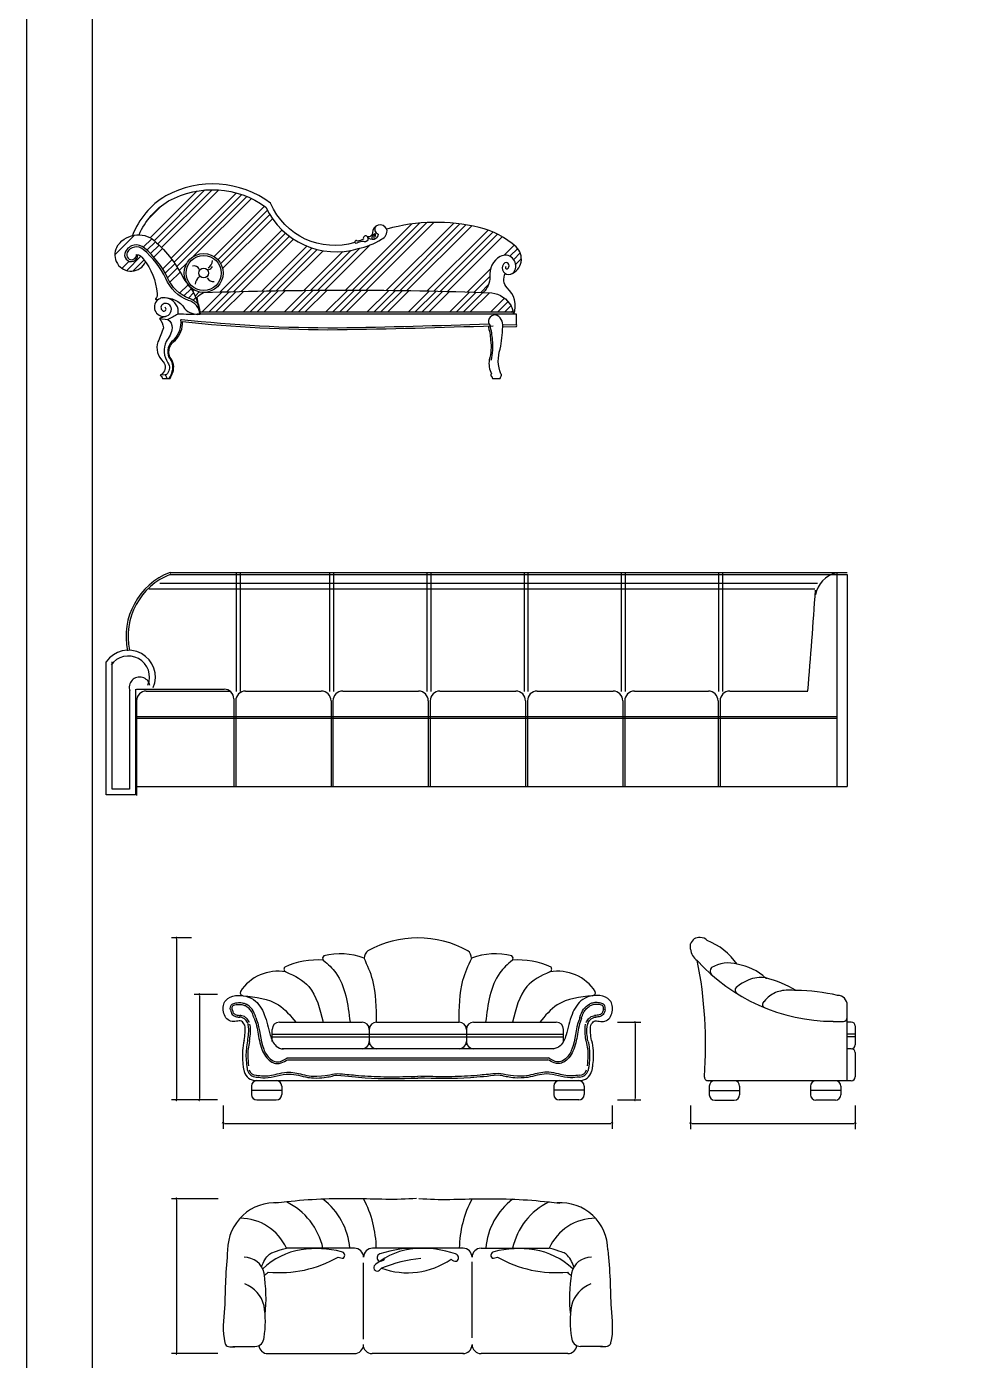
# Model space of a CAD drawing. Header units: inches. Extents: x 11.4 to 53.9, y 10.8 to 35.6.
# Drawn here: x 11.38 to 16.23, y 18.3 to 25.16 of the extents above; entities that cross this region are included whole.
import ezdxf

# ---------------------------------------------------------------- set-up
doc = ezdxf.new("R2010")
doc.units = ezdxf.units.IN
doc.header["$MEASUREMENT"] = 0
for name, color, linetype in [('02', 2, 'Continuous'), ('1', 1, 'Continuous'), ('8', 8, 'Continuous'), ('kadrbm', 4, 'Continuous')]:
    doc.layers.add(name, color=color, linetype=linetype)
pattern_1 = [(45, (14.48282, 29.49994), (-0.106066, 0.106066), []), (45, (14.51818, 29.49994), (-0.106066, 0.106066), []), (45, (14.55353, 29.49994), (-0.106066, 0.106066), []), (45, (14.58889, 29.49994), (-0.106066, 0.106066), [])]

# ---------------------------------------------------------------- blocks, each defined once
blk = doc.blocks.new('kadrbm')
at = {"layer": 'kadrbm', "color": 4}
blk.add_lwpolyline([(0, 0), (0, 24.7972), (21, 24.7972), (21, 0), (0, 0)], close=True, dxfattribs=at)
blk.add_lwpolyline([(20.6631, 0.3257), (20.6631, 24.4603), (0.3369, 24.4603), (0.3369, 0.3257), (20.6631, 0.3257)], dxfattribs=at)

msp = doc.modelspace()

# ---------------------------------------------------------------- hatches: boundary and pattern name
at = {"layer": '8'}
h = msp.add_hatch(dxfattribs=at)
h.set_pattern_fill('ANSI34', color=256, scale=0.2, style=0)
h.set_pattern_definition([(45, (17.01681, 29.49994), (-0.106066, 0.106066), []), (45, (17.05217, 29.49994), (-0.106066, 0.106066), []), (45, (17.08753, 29.49994), (-0.106066, 0.106066), []), (45, (17.12288, 29.49994), (-0.106066, 0.106066), [])])
h.paths.add_polyline_path([(12.3859, 23.8894, -0.678537), (12.2132, 23.8207, -0.088157), (12.2583, 23.7269, -0.010169), (12.2528, 23.7656, -0.088568), (12.2859, 23.7888, -0.017261), (13.7238, 23.7893, 0.193647), (13.7574, 23.8691, -0.298306), (13.8109, 23.9745, -0.723555), (13.8859, 23.9033, -0.193152), (13.8689, 23.885, 0.545101), (13.8924, 24.0236, 0.123362), (13.702, 24.1238, 0.128802), (13.2279, 24.1149, -0.353641), (13.2004, 24.0631, -0.087549), (13.0798, 24.0148, -0.372714), (12.606, 24.2288, 0.290841), (12.1057, 24.2598, 0.154727), (11.9536, 24.0858, -0.168434), (12.0323, 24.0562, -0.097005), (12.1888, 23.8505, -0.015621), (12.201, 23.8365, -0.140153), (12.1859, 23.8894, -1)])
h = msp.add_hatch(dxfattribs=at)
h.set_pattern_fill('ANSI34', color=256, scale=0.2, style=0)
h.set_pattern_definition(pattern_1)
h.paths.add_polyline_path([(12.1007, 23.865, 0.199501), (12.2108, 23.7584, -0.158457), (12.2584, 23.7263, -0.000149), (12.2583, 23.7269, 0.04148), (12.2412, 23.7731), (12.2411, 23.7732), (12.2411, 23.7733, 0.046283), (12.2132, 23.8207, -0.050018), (12.201, 23.8365, 0.015621), (12.1888, 23.8505, 0.097005), (12.0323, 24.0562, 0.237903), (11.9196, 24.0821, 0.202871), (11.8394, 24.0223, 1.02712), (11.9874, 23.9466, 0.015021), (11.9756, 23.9622, 0.17165), (11.9479, 23.9835, -1.322845), (11.884, 23.9996, -0.495063), (11.9816, 24.0175, -0.107626)])
h = msp.add_hatch(dxfattribs=at)
h.set_pattern_fill('ANSI34', color=256, scale=0.2, style=0)
h.set_pattern_definition(pattern_1)
h.paths.add_polyline_path([(13.8787, 23.6874, 0.07786), (13.8673, 23.7202, 0.231043), (13.767, 23.7878, 0.01778), (12.2859, 23.7888, 0.088568), (12.2528, 23.7656, 0.010169), (12.2583, 23.7269, -0.033894), (12.2665, 23.6874)])

# ---------------------------------------------------------------- linework, layer by layer
at = {"layer": '02'}
for p, q in [((13.8787, 23.6874), (12.2655, 23.6874)), ((13.8941, 23.6774), (12.2677, 23.6774)), ((12.0587, 23.6561), (12.1025, 23.6512)), ((13.8244, 23.623), (13.8941, 23.6246)), ((12.088, 23.3651), (12.0622, 23.3649)), ((12.0615, 22.2948, 0.105), (15.4429, 22.2948, 0.105)), ((12.1132, 22.3496, 0.105), (15.5947, 22.3496, 0.105)), ((12.1132, 22.3396, 0.105), (15.5947, 22.3396, 0.105)), ((12.4533, 22.3456, 0.105), (12.4533, 21.7367, 0.105)), ((12.4733, 22.3456, 0.105), (12.4733, 21.7367, 0.105)), ((12.9333, 22.3456, 0.105), (12.9333, 21.7367, 0.105)), ((12.9533, 22.3456, 0.105), (12.9533, 21.7367, 0.105)), ((13.4333, 22.3456, 0.105), (13.4333, 21.7367, 0.105)), ((13.4533, 22.3456, 0.105), (13.4533, 21.7367, 0.105)), ((13.9333, 22.3456, 0.105), (13.9333, 21.7367, 0.105)), ((13.9533, 22.3456, 0.105), (13.9533, 21.7367, 0.105)), ((14.4333, 22.3456, 0.105), (14.4333, 21.7367, 0.105)), ((14.4533, 22.3456, 0.105), (14.4533, 21.7367, 0.105)), ((14.9333, 22.3456, 0.105), (14.9333, 21.7367, 0.105)), ((14.9533, 22.3456, 0.105), (14.9533, 21.7367, 0.105)), ((15.541, 22.3489, 0.105), (15.541, 21.2496, 0.105)), ((15.5947, 22.3396, 0.105), (15.5947, 21.2496, 0.105)), ((12.0034, 22.2658, 0.105), (15.4284, 22.2658, 0.105)), ((11.941, 21.7496, 0.105), (12.391, 21.7496, 0.105)), ((11.991, 21.7396, 0.105), (12.421, 21.7396, 0.105)), ((12.501, 21.7396, 0.105), (12.891, 21.7396, 0.105)), ((13.001, 21.7396, 0.105), (13.391, 21.7396, 0.105)), ((13.501, 21.7396, 0.105), (13.891, 21.7396, 0.105)), ((14.001, 21.7396, 0.105), (14.391, 21.7396, 0.105)), ((14.501, 21.7396, 0.105), (14.881, 21.7396, 0.105)), ((14.991, 21.7396, 0.105), (15.3932, 21.7396, 0.105)), ((11.941, 21.6896, 0.105), (11.941, 21.2023, 0.105)), ((12.441, 21.6996, 0.105), (12.441, 21.2496, 0.105)), ((12.451, 21.6896, 0.105), (12.451, 21.2496, 0.105)), ((12.941, 21.6896, 0.105), (12.941, 21.2496, 0.105)), ((12.951, 21.6896, 0.105), (12.951, 21.2496, 0.105)), ((13.441, 21.6896, 0.105), (13.441, 21.2496, 0.105)), ((13.451, 21.6896, 0.105), (13.451, 21.2496, 0.105)), ((13.941, 21.6896, 0.105), (13.941, 21.2496, 0.105)), ((13.951, 21.6896, 0.105), (13.951, 21.2496, 0.105)), ((14.441, 21.6896, 0.105), (14.441, 21.2496, 0.105)), ((14.451, 21.6896, 0.105), (14.451, 21.2496, 0.105)), ((14.931, 21.6896, 0.105), (14.931, 21.2496, 0.105)), ((14.941, 21.6896, 0.105), (14.941, 21.2496, 0.105)), ((11.941, 21.6096, 0.105), (15.541, 21.6096, 0.105)), ((11.941, 21.5996, 0.105), (15.541, 21.5996, 0.105)), ((11.941, 21.2496, 0.105), (15.5947, 21.2496, 0.105)), ((12.223, 20.4705), (12.1201, 20.4705)), ((14.79, 20.4123), (14.79, 20.4396)), ((12.7085, 20.2952), (12.7093, 20.2951)), ((14.0662, 20.2952), (14.0653, 20.2951)), ((12.3578, 20.1801), (12.2375, 20.1801)), ((15.5954, 19.736), (15.5954, 20.1249)), ((12.5133, 20.0306), (12.5152, 20.0255)), ((12.6754, 20.0371), (13.1006, 20.0371)), ((13.1747, 20.0371), (13.5999, 20.0371)), ((13.674, 20.0371), (14.0992, 20.0371)), ((14.261, 20.0306), (14.2591, 20.0255)), ((14.4143, 20.0371), (14.5346, 20.0371)), ((15.5235, 20.0414), (15.5755, 20.0414)), ((15.6162, 20.0377), (15.5954, 20.0377)), ((12.6384, 19.9375), (12.6384, 20.0001)), ((12.6384, 19.9757), (14.1362, 19.9757)), ((12.6384, 19.9618), (14.1362, 19.9618)), ((13.1377, 19.9998), (13.1377, 19.9375)), ((13.6369, 19.9998), (13.6369, 19.9375)), ((14.1362, 19.9375), (14.1362, 20.0001)), ((15.6361, 19.9761), (15.5954, 19.9761)), ((15.6361, 19.9622), (15.5954, 19.9622)), ((15.6361, 20.0178), (15.6361, 19.9205)), ((14.0869, 19.9004), (12.6896, 19.9004)), ((15.6162, 19.9006), (15.5954, 19.9006)), ((12.7155, 19.8533), (14.0587, 19.8533)), ((12.7182, 19.844), (14.0561, 19.844)), ((15.6361, 19.8807), (15.6361, 19.7559)), ((12.4921, 19.7914), (12.4937, 19.7842)), ((12.5104, 19.7945), (12.5115, 19.789)), ((14.2639, 19.7945), (14.2627, 19.789)), ((14.2821, 19.7914), (14.2806, 19.7842)), ((12.532, 19.7086), (12.532, 19.6648)), ((12.532, 19.6867), (12.6874, 19.6867)), ((12.5562, 19.7364), (14.2181, 19.7364)), ((12.6874, 19.7086), (12.6874, 19.6648)), ((14.0869, 19.7086), (14.0869, 19.6648)), ((14.2423, 19.6867), (14.0869, 19.6867)), ((14.2423, 19.7086), (14.2423, 19.6648)), ((15.6162, 19.736), (14.8802, 19.736)), ((14.886, 19.7081), (14.886, 19.6641)), ((14.886, 19.6861), (15.042, 19.6861)), ((15.042, 19.7081), (15.042, 19.6641)), ((15.4064, 19.7081), (15.4064, 19.6641)), ((15.5624, 19.6861), (15.4064, 19.6861)), ((15.5624, 19.7081), (15.5624, 19.6641)), ((12.3578, 19.637), (12.1201, 19.637)), ((12.5598, 19.637), (12.6596, 19.637)), ((14.2145, 19.637), (14.1147, 19.637)), ((14.4143, 19.637), (14.5346, 19.637)), ((14.9139, 19.6363), (15.0141, 19.6363)), ((15.5345, 19.6363), (15.4343, 19.6363)), ((12.386, 19.6088), (12.386, 19.4885)), ((14.386, 19.6088), (14.386, 19.4885)), ((14.79, 19.6081), (14.79, 19.4877)), ((15.6361, 19.6081), (15.6361, 19.4877)), ((12.36, 19.1295), (12.1201, 19.1295)), ((13.0613, 18.8747), (12.712, 18.8747)), ((13.6198, 18.8747), (13.1542, 18.8747)), ((13.7127, 18.8747), (14.062, 18.8747)), ((13.1055, 18.7998), (13.1055, 18.4068)), ((13.666, 18.4137), (13.666, 18.8044)), ((12.3595, 18.3327), (12.1201, 18.3327)), ((12.4364, 18.3694), (12.5498, 18.3694)), ((12.4533, 18.3703), (12.4533, 18.3703)), ((12.616, 18.3327), (13.0613, 18.3327)), ((13.6218, 18.3327), (13.1522, 18.3327)), ((14.158, 18.3327), (13.7127, 18.3327)), ((14.3376, 18.3694), (14.2242, 18.3694)), ((14.3207, 18.3703), (14.3207, 18.3703))]:
    msp.add_line(p, q, dxfattribs=at)
for points in [[(13.8651, 23.8835, 0.561125), (13.8924, 24.0236, 0.123362), (13.702, 24.1238, 0.128802), (13.2279, 24.1149, 0.812135), (13.1542, 24.0965, -0.468272), (13.1286, 24.0753, 0.887766), (13.1073, 24.0639, -0.02598), (13.0764, 24.0513, 0.670344), (13.0648, 24.0539, 0.231654), (13.0637, 24.0471, -0.384825), (12.6305, 24.248, 0.295847), (12.0907, 24.2858, 0.165646), (11.9196, 24.0821, 0.202871)], [(11.9536, 24.0858, -0.154727), (12.1057, 24.2598, -0.290841), (12.606, 24.2288, 0.372714), (13.0798, 24.0148, 0.087549), (13.2004, 24.0631, 0.353641), (13.2279, 24.1149)], [(11.8394, 24.0223, -0.463126), (12.0323, 24.0562, -0.097005), (12.1888, 23.8505, -0.164108), (12.2677, 23.6774)], [(13.1718, 24.1306, 0.537623), (13.1837, 24.0897, -0.727206), (13.1291, 24.0744, -0.736287), (13.1072, 24.0513, 0.112262), (13.0777, 24.0449, -0.628892), (13.0637, 24.0471)], [(11.8394, 24.0223, 1.02712), (11.9874, 23.9466, -0.13548)], [(12.2585, 23.7262, 0.158908), (12.2108, 23.7584, -0.199501), (12.1007, 23.865, 0.107626), (11.9816, 24.0175, 0.495063), (11.884, 23.9996, 1.322845), (11.9479, 23.9835)], [(12.0745, 23.7621, -0.28977), (12.1882, 23.7061, 0.227537), (12.2677, 23.6774, 0.308735), (12.2076, 23.7489, -0.199867), (12.0916, 23.8608, 0.107643), (11.975, 24.01, 0.496327), (11.8929, 23.9951, 1.311727), (11.9414, 23.9852, -0.204748), (11.9756, 23.9622, -0.015021)], [(11.9756, 23.9622, -0.150808), (12.0467, 23.7834, -0.240104), (12.0396, 23.7577, 0.661435), (12.0418, 23.7527, 0.083469), (12.056, 23.7555, 0.824233), (12.089, 23.6663, -0.006172), (12.0587, 23.6561, -0.153954), (12.0792, 23.608, -0.008446), (12.0511, 23.5357, 0.305289), (12.0785, 23.433, -0.400431), (12.074, 23.3728, -0.227308), (12.0622, 23.3649, -0.128701), (12.0741, 23.3474), (12.1131, 23.3474, 0.041898), (12.1272, 23.3783, 0.278294), (12.112, 23.4571, -0.356996), (12.1408, 23.5435, 0.209106), (12.1775, 23.6402, 0.028335), (12.9741, 23.5981, 0.004566), (13.7741, 23.6185)], [(13.8859, 23.9033, 0.723555), (13.8109, 23.9745, 0.298306), (13.7574, 23.8691, -0.193647), (13.7238, 23.7893)], [(13.8344, 23.9419, 1.325545), (13.8859, 23.9033)], [(13.8419, 23.9237, 1), (13.847, 23.9115, 1), (13.8344, 23.9419)], [(13.8801, 23.6775, 0.311393), (13.8462, 23.8135, -0.311191), (13.8367, 23.887, 0.225187)], [(12.2677, 23.6774, -0.023271), (12.2528, 23.7656, -0.088568), (12.2859, 23.7888, -0.01778), (13.767, 23.7878, -0.231043), (13.8673, 23.7202)], [(12.0637, 23.7593, -0.003073), (12.056, 23.7555, -0.043606)], [(12.2677, 23.6774, -0.018728), (12.1528, 23.6782, 0.153377), (12.1548, 23.7037, 0.317925), (12.0865, 23.7624, 0.110856), (12.0637, 23.7593)], [(12.089, 23.6663, 0.521411), (12.1155, 23.7197, 0.4477), (12.0725, 23.7262, 0.527547), (12.0781, 23.694, 0.934416), (12.0868, 23.7134)], [(12.1528, 23.6782, -0.056401), (12.1025, 23.6512, -0.218825), (12.1243, 23.6075, -0.141671), (12.0928, 23.5376, 0.255526), (12.1019, 23.4281, -0.337781), (12.0998, 23.3731, -0.227308), (12.088, 23.3651, -0.152791), (12.0961, 23.3474, -0.152791)], [(13.7481, 23.6176, -0.060644), (13.7613, 23.5436, -0.104809), (13.7547, 23.4431, 0.167092), (13.7661, 23.3714, 0.545478), (13.7674, 23.3566), (13.7706, 23.3474), (13.81, 23.3474), (13.8132, 23.3566, 0.545478), (13.8145, 23.3714, -0.184719), (13.811, 23.4986, 0.041336), (13.8239, 23.613), (13.8941, 23.6146, 0.394306), (13.8941, 23.6246), (13.8941, 23.6774)], [(13.8239, 23.613, 0.362118), (13.7855, 23.6743, 0.637262), (13.7584, 23.618, -0.000059)], [(12.1085, 23.3474, 0.100509), (12.1247, 23.3847, 0.287254), (12.1087, 23.4527, -0.335649), (12.1358, 23.5497, 0.227641), (12.1686, 23.6493)], [(12.1686, 23.6493, -0.155279), (12.1727, 23.6508, 0.028534), (12.974, 23.6081, 0.004593), (13.7528, 23.6279, 0.004593)], [(13.7645, 23.4414, 0.103827), (13.7712, 23.5446, 0.058195), (13.7584, 23.618)]]:
    msp.add_lwpolyline(points, format="xyb", dxfattribs=at)
at = {"layer": '02', "elevation": 0.105}
for points in [[(11.935, 21.7496), (11.935, 21.2061), (11.7854, 21.2061), (11.7854, 21.8899)], [(11.905, 21.7496), (11.905, 21.2361), (11.8154, 21.2361), (11.8154, 21.8899)]]:
    msp.add_lwpolyline(points, dxfattribs=at)
at = {"layer": '02'}
for radius in [0.1, 0.09, 0.025]:
    msp.add_circle((12.2859, 23.8894), radius, dxfattribs=at)
for centre, radius, start, end in [((13.1917, 24.0657), 0.0408, 145.21884, 177.87479), ((13.2639, 24.0726), 0.1035, 170.91346, 182.34657), ((13.0797, 24.0576), 0.0936, 11.14583, 23.59667), ((12.2887, 23.9529), 0.0422, 298.05715, 1.31348), ((12.2378, 23.8979), 0.0279, 25.52807, 107.62981), ((12.2868, 23.8311), 0.0438, 124.34718, 178.29183), ((12.3094, 23.9326), 0.0245, 274.30537, 337.17638), ((12.3343, 23.8775), 0.0321, 203.23609, 280.25526), ((13.7684, 23.6676), 0.112, 5.03865, 28.00783), ((12.2385, 22.0211, 0.105), 0.3516, 110.86068, 192.09515), ((12.2385, 22.0211, 0.105), 0.3416, 110.86068, 192.09515), ((15.5759, 22.2068, 0.105), 0.1464, 105.23652, 168.79141), ((-30.4837, 25.4546, 0.105), 46.027, 355.37254, 356.01831), ((11.8994, 21.8115, 0.105), 0.1384, 337.17264, 145.46858), ((11.8994, 21.8115, 0.105), 0.1084, 337.17264, 145.46858), ((11.9571, 21.7582, 0.105), 0.0538, 11.86913, 199.14656), ((11.991, 21.6896, 0.105), 0.05, 90, 180), ((12.391, 21.6996, 0.105), 0.05, 0, 90), ((12.501, 21.6896, 0.105), 0.05, 90, 180), ((12.891, 21.6896, 0.105), 0.05, 0, 90), ((13.001, 21.6896, 0.105), 0.05, 90, 180), ((13.391, 21.6896, 0.105), 0.05, 0, 90), ((13.501, 21.6896, 0.105), 0.05, 90, 180), ((13.891, 21.6896, 0.105), 0.05, 0, 90), ((14.001, 21.6896, 0.105), 0.05, 90, 180), ((14.391, 21.6896, 0.105), 0.05, 0, 90), ((14.501, 21.6896, 0.105), 0.05, 90, 180), ((14.881, 21.6896, 0.105), 0.05, 0, 90), ((14.991, 21.6896, 0.105), 0.05, 90, 180), ((13.3873, 19.9397), 0.5309, 61.08138, 118.91862), ((14.8348, 20.426), 0.0469, 84.23313, 163.08214), ((14.8395, 20.4228), 0.0498, 44.52199, 90), ((14.7433, 20.1328), 0.3506, 35.18889, 67.92804), ((12.9135, 20.3653), 0.0157, 127.67792, 218.94825), ((12.989, 20.0654), 0.3237, 67.93606, 105.23883), ((13.1634, 20.3628), 0.0529, 128.37296, 177.20351), ((13.6112, 20.3628), 0.0529, 2.79649, 51.62704), ((13.7856, 20.0654), 0.3237, 74.76117, 112.06394), ((13.8611, 20.3653), 0.0157, 321.05175, 52.32208), ((14.8628, 20.4164), 0.0729, 183.18782, 237.75217), ((12.7147, 20.3096), 0.0157, 140.69084, 246.58342), ((12.8654, 19.9851), 0.372, 84.46831, 115.96454), ((13.9092, 19.9851), 0.372, 64.03546, 95.53169), ((14.0599, 20.3096), 0.0157, 293.41658, 39.30916), ((15.5277, 20.9885), 0.9471, 222.00277, 269.74929), ((12.6841, 19.9243), 2.1827, 355.61595, 11.37478), ((14.9191, 20.2995), 0.0281, 139.62208, 220.75996), ((14.983, 20.1777), 0.1639, 73.424, 121.35752), ((14.9847, 20.0545), 0.284, 47.55883, 80.85982), ((12.6666, 20.0713), 0.2278, 79.41343, 147.40627), ((14.108, 20.0713), 0.2278, 32.59373, 100.58657), ((15.0374, 19.708), 0.5734, 59.08233, 76.01878), ((12.4896, 20.189), 0.0157, 161.25507, 267.14765), ((14.285, 20.189), 0.0157, 272.85235, 18.74493), ((15.0404, 20.2012), 0.0217, 140.38788, 225.73889), ((15.3236, 19.2066), 0.9932, 77.07104, 89.42417), ((15.5456, 20.1249), 0.0498, 0, 89.72517), ((15.1781, 20.1282), 0.0186, 128.78656, 255.26138), ((12.6754, 20.0001), 0.037, 90, 180), ((13.1002, 19.9996), 0.0375, 0.27595, 89.33378), ((13.1751, 19.9996), 0.0375, 90.66622, 179.72405), ((13.5995, 19.9996), 0.0375, 0.27596, 89.33318), ((13.5999, 20.0001), 0.037, 89.99941, 90), ((13.6744, 19.9996), 0.0375, 90.66622, 179.72405), ((14.0992, 20.0001), 0.037, 0, 90), ((15.5755, 20.0613), 0.0199, 270, 0), ((15.6162, 20.0178), 0.0199, 0, 90), ((13.1006, 19.9375), 0.037, 270, 0), ((13.1747, 19.9375), 0.037, 180, 270), ((13.5999, 19.9375), 0.037, 270, 0), ((13.674, 19.9375), 0.037, 180, 270), ((15.6162, 19.9205), 0.0199, 270, 0), ((15.6162, 19.8807), 0.0199, 0, 90), ((12.5562, 19.8012), 0.0648, 195.27134, 270), ((12.5562, 19.8012), 0.0463, 195.27134, 270), ((12.5562, 19.8012), 0.037, 195.27134, 270), ((14.2181, 19.8012), 0.037, 270, 344.72866), ((14.2181, 19.8012), 0.0463, 270, 344.72866), ((14.2181, 19.8012), 0.0648, 270, 344.72866), ((14.8802, 19.7559), 0.0199, 175.61595, 270), ((15.6162, 19.7559), 0.0199, 270, 0), ((12.5598, 19.7086), 0.0278, 90, 180), ((12.6596, 19.7086), 0.0278, 0, 90), ((14.1147, 19.7086), 0.0278, 90, 180), ((14.2145, 19.7086), 0.0278, 0, 90), ((14.9139, 19.7081), 0.0279, 90, 180), ((15.0141, 19.7081), 0.0279, 0, 90), ((15.4343, 19.7081), 0.0279, 90, 180), ((15.5345, 19.7081), 0.0279, 0, 90), ((12.5598, 19.6648), 0.0278, 180, 270), ((12.6596, 19.6648), 0.0278, 270, 0), ((14.1147, 19.6648), 0.0278, 180, 270), ((14.2145, 19.6648), 0.0278, 270, 0), ((14.9139, 19.6641), 0.0279, 180, 270), ((15.0141, 19.6641), 0.0279, 270, 0), ((15.4343, 19.6641), 0.0279, 180, 270), ((15.5345, 19.6641), 0.0279, 270, 0), ((12.6529, 18.8646), 0.2436, 85.8391, 179.76966), ((12.5578, 18.7984), 0.3501, 12.59086, 63.82335), ((12.686, 18.8465), 0.3524, 4.59372, 52.7319), ((12.6125, 18.8651), 0.5613, 0.98539, 27.97173), ((14.1615, 18.8651), 0.5613, 152.02827, 179.01461), ((14.088, 18.8465), 0.3524, 127.2681, 175.40628), ((14.2162, 18.7984), 0.3501, 116.17665, 167.40914), ((14.1211, 18.8646), 0.2436, 0.23034, 94.1609), ((12.471, 18.7639), 0.2653, 24.69828, 89.49878), ((14.303, 18.7639), 0.2653, 90.50122, 155.30172), ((12.8472, 18.4985), 0.373, 99.17533, 133.46518), ((12.8674, 18.3648), 0.5082, 75.42643, 99.02661), ((13.0613, 18.828), 0.0467, 0, 90), ((13.1547, 18.828), 0.0467, 90, 180), ((13.4038, 18.5008), 0.373, 94.33435, 128.62421), ((13.3613, 18.3659), 0.5082, 85.81437, 109.41454), ((13.4128, 18.3659), 0.5082, 70.58546, 94.18563), ((13.6193, 18.828), 0.0467, 0, 90), ((13.7127, 18.828), 0.0467, 90, 180), ((13.9066, 18.3648), 0.5082, 80.97339, 104.57357), ((13.9268, 18.4985), 0.373, 46.53482, 80.82467), ((12.4964, 18.7258), 0.1022, 11.59211, 91.43721), ((12.6761, 19.3537), 0.6048, 264.45808, 299.91813), ((13.001, 18.8764), 0.0524, 243.56805, 274.61178), ((12.9923, 18.838), 0.0189, 313.15167, 80.88565), ((13.1808, 18.7752), 0.0196, 120.0902, 260.47924), ((13.1971, 18.8262), 0.0196, 103.95533, 244.34437), ((13.1915, 18.8417), 0.0334, 264.91749, 315.17409), ((13.3342, 19.1454), 0.3969, 250.24742, 304.46428), ((13.4711, 18.0922), 0.732, 95.35431, 111.70434), ((13.5825, 18.8417), 0.0334, 224.82591, 275.08251), ((13.577, 18.8262), 0.0196, 295.65563, 76.04467), ((13.7817, 18.838), 0.0189, 99.11435, 226.84833), ((13.773, 18.8764), 0.0524, 265.38822, 296.43195), ((14.0979, 19.3537), 0.6048, 240.08187, 275.54192), ((14.2776, 18.7258), 0.1022, 88.56279, 168.40789), ((11.6073, 18.7866), 0.9775, 359.45017, 359.68819), ((12.6014, 18.7537), 0.0189, 124.93118, 129.60715), ((12.5768, 18.7845), 0.0524, 291.20504, 321.30834), ((11.7545, 18.6153), 0.8521, 354.4103, 8.84431), ((13.1712, 18.7887), 0.0334, 281.05237, 330.78209), ((14.1972, 18.7845), 0.0524, 218.69166, 248.79496), ((15.0195, 18.6153), 0.8521, 171.15569, 185.5897), ((14.1726, 18.7537), 0.0189, 50.39285, 55.06882), ((15.1668, 18.7866), 0.9775, 180.31181, 180.54983), ((12.4451, 18.545), 0.1551, 12.44658, 70.46194), ((14.329, 18.545), 0.1551, 109.53806, 167.55342), ((12.1113, 18.4973), 0.492, 350.49994, 9.50006), ((14.6627, 18.4973), 0.492, 170.49994, 189.50006), ((12.5498, 18.4161), 0.0467, 270, 0), ((13.0613, 18.3794), 0.0467, 270, 0), ((13.1522, 18.3794), 0.0467, 180, 270), ((13.7127, 18.3794), 0.0467, 180, 270), ((14.2242, 18.4161), 0.0467, 180, 270), ((12.616, 18.3794), 0.0467, 186.9428, 270), ((13.6193, 18.3794), 0.0467, 270, 357.83815), ((14.158, 18.3794), 0.0467, 270, 353.0572)]:
    msp.add_arc(centre, radius, start, end, dxfattribs=at)
for points, knots in [([(12.9013, 20.3554), (12.9257, 20.3357), (13.0113, 20.2549), (13.027, 20.1297), (13.0387, 20.0371)], [0.805988, 0.805988, 0.805988, 0.805988, 1.807977, 4.657758, 4.657758, 4.657758, 4.657758]), ([(13.1747, 20.0371), (13.1742, 20.1106), (13.1733, 20.2255), (13.129, 20.3289), (13.1106, 20.3654)], [0, 0, 0, 0, 2.33952, 3.656821, 3.656821, 3.656821, 3.656821]), ([(13.5999, 20.0371), (13.6005, 20.1106), (13.6013, 20.2255), (13.6457, 20.3289), (13.6642, 20.3655)], [0, 0, 0, 0, 2.33952, 3.658325, 3.658325, 3.658325, 3.658325]), ([(13.8733, 20.3554), (13.849, 20.3357), (13.7633, 20.2549), (13.7476, 20.1297), (13.7359, 20.0371)], [0.805988, 0.805988, 0.805988, 0.805988, 1.807977, 4.657758, 4.657758, 4.657758, 4.657758]), ([(12.7093, 20.2951), (12.7558, 20.2768), (12.8547, 20.223), (12.8837, 20.1052), (12.9006, 20.0371)], [0.977529, 0.977529, 0.977529, 0.977529, 2.531585, 4.661179, 4.661179, 4.661179, 4.661179]), ([(14.0653, 20.2951), (14.0188, 20.2768), (13.92, 20.223), (13.8909, 20.1052), (13.8741, 20.0371)], [0.977529, 0.977529, 0.977529, 0.977529, 2.531585, 4.661179, 4.661179, 4.661179, 4.661179]), ([(15.1763, 20.2641), (15.1921, 20.2614), (15.1369, 20.2748), (15.0687, 20.2488), (15.0336, 20.2231), (15.0237, 20.2151)], [0, 0, 0, 0, 0.763126, 1.68516, 2.069932, 2.069932, 2.069932, 2.069932]), ([(12.3882, 20.0908), (12.383, 20.1112), (12.3912, 20.156), (12.4436, 20.1758), (12.4763, 20.1753), (12.4888, 20.1733)], [2.934868, 2.934868, 2.934868, 2.934868, 3.571591, 4.181793, 4.580968, 4.580968, 4.580968, 4.580968]), ([(12.4888, 20.1732), (12.5084, 20.1708), (12.5577, 20.1525), (12.6067, 20.0721), (12.6214, 19.9863), (12.648, 19.9154), (12.6824, 19.9), (12.6956, 19.8983)], [4.529135, 4.529135, 4.529135, 4.529135, 5.146469, 6.159574, 7.343367, 8.030641, 8.452209, 8.452209, 8.452209, 8.452209]), ([(14.2892, 20.1738), (14.2697, 20.1714), (14.2203, 20.1531), (14.1714, 20.0727), (14.1567, 19.9869), (14.1301, 19.916), (14.0957, 19.9006), (14.0825, 19.8989)], [4.529135, 4.529135, 4.529135, 4.529135, 5.146469, 6.159574, 7.343367, 8.030641, 8.452209, 8.452209, 8.452209, 8.452209]), ([(14.386, 20.0908), (14.3912, 20.1112), (14.383, 20.156), (14.332, 20.1753), (14.3006, 20.1753), (14.2892, 20.1738)], [2.934868, 2.934868, 2.934868, 2.934868, 3.571591, 4.181793, 4.540704, 4.540704, 4.540704, 4.540704]), ([(15.3336, 20.1998), (15.3059, 20.2016), (15.2546, 20.2049), (15.1938, 20.1748), (15.1696, 20.147), (15.1613, 20.1361)], [0, 0, 0, 0, 0.825842, 1.52792, 1.937877, 1.937877, 1.937877, 1.937877]), ([(12.4241, 20.1), (12.423, 20.1044), (12.4228, 20.1095), (12.4243, 20.1186), (12.426, 20.1225), (12.4287, 20.1264), (12.4299, 20.1276), (12.4342, 20.1306), (12.4373, 20.1322), (12.4476, 20.1359), (12.4564, 20.1375), (12.4733, 20.1381), (12.4817, 20.1373), (12.4948, 20.134), (12.4998, 20.1323), (12.5044, 20.1302)], [2.934868, 2.934868, 2.934868, 2.934868, 3.232161, 3.232161, 3.529454, 3.529454, 3.738476, 3.738476, 3.947497, 3.947497, 4.315773, 4.315773, 4.684049, 4.684049, 4.926485, 4.926485, 4.926485, 4.926485]), ([(12.4241, 20.1), (12.4261, 20.0916), (12.4302, 20.0746), (12.4527, 20.0644), (12.4668, 20.0628), (12.4725, 20.0623)], [0, 0, 0, 0, 0.2659191, 0.5384967, 0.7250347, 0.7250347, 0.7250347, 0.7250347]), ([(12.4331, 20.1023), (12.4325, 20.1048), (12.4322, 20.1081), (12.4327, 20.1138), (12.4335, 20.1162), (12.435, 20.1195), (12.4353, 20.1199), (12.4368, 20.1212), (12.4389, 20.1226), (12.4449, 20.1252), (12.449, 20.1265), (12.4582, 20.1282), (12.4632, 20.1286), (12.4729, 20.1286), (12.4777, 20.1282), (12.4888, 20.1262), (12.495, 20.1243), (12.5006, 20.1217)], [2.934868, 2.934868, 2.934868, 2.934868, 3.186679, 3.186679, 3.421884, 3.421884, 3.657088, 3.657088, 3.892293, 3.892293, 4.127498, 4.127498, 4.362702, 4.362702, 4.597907, 4.597907, 4.926485, 4.926485, 4.926485, 4.926485]), ([(12.4331, 20.1021), (12.4347, 20.0956), (12.4362, 20.0898), (12.4398, 20.0833), (12.4415, 20.0815), (12.4467, 20.0778), (12.4501, 20.0762), (12.4598, 20.073), (12.4662, 20.0722), (12.4731, 20.0716)], [0, 0, 0, 0, 0.2068445, 0.2068445, 0.3486603, 0.3486603, 0.4904762, 0.4904762, 0.7236421, 0.7236421, 0.7236421, 0.7236421]), ([(12.5451, 20.0583), (12.5422, 20.0676), (12.5394, 20.0765), (12.5327, 20.0915), (12.5289, 20.0975), (12.5188, 20.1083), (12.5123, 20.1133), (12.5033, 20.1197), (12.5012, 20.1211), (12.4991, 20.1226)], [0, 0, 0, 0, 0.3046976, 0.3046976, 0.5833051, 0.5833051, 0.8619126, 0.8619126, 0.9420312, 0.9420312, 0.9420312, 0.9420312]), ([(14.2292, 20.0583), (14.2321, 20.0676), (14.2349, 20.0765), (14.2416, 20.0915), (14.2453, 20.0975), (14.2555, 20.1083), (14.2619, 20.1133), (14.271, 20.1197), (14.273, 20.1211), (14.2751, 20.1226)], [0, 0, 0, 0, 0.3046976, 0.3046976, 0.5833051, 0.5833051, 0.8619126, 0.8619126, 0.9420312, 0.9420312, 0.9420312, 0.9420312]), ([(14.3501, 20.1), (14.3513, 20.1044), (14.3515, 20.1095), (14.35, 20.1186), (14.3483, 20.1225), (14.3456, 20.1264), (14.3444, 20.1276), (14.34, 20.1306), (14.337, 20.1322), (14.3267, 20.1359), (14.3179, 20.1375), (14.301, 20.1381), (14.2926, 20.1373), (14.2795, 20.134), (14.2745, 20.1323), (14.2698, 20.1302)], [2.934868, 2.934868, 2.934868, 2.934868, 3.232161, 3.232161, 3.529454, 3.529454, 3.738476, 3.738476, 3.947497, 3.947497, 4.315773, 4.315773, 4.684049, 4.684049, 4.926485, 4.926485, 4.926485, 4.926485]), ([(14.3412, 20.1023), (14.3418, 20.1048), (14.3421, 20.1081), (14.3415, 20.1138), (14.3408, 20.1162), (14.3393, 20.1195), (14.339, 20.1199), (14.3374, 20.1212), (14.3354, 20.1226), (14.3294, 20.1252), (14.3253, 20.1265), (14.316, 20.1282), (14.3111, 20.1286), (14.3014, 20.1286), (14.2966, 20.1282), (14.2855, 20.1262), (14.2793, 20.1243), (14.2737, 20.1217)], [2.934868, 2.934868, 2.934868, 2.934868, 3.186679, 3.186679, 3.421884, 3.421884, 3.657088, 3.657088, 3.892293, 3.892293, 4.127498, 4.127498, 4.362702, 4.362702, 4.597907, 4.597907, 4.926485, 4.926485, 4.926485, 4.926485]), ([(14.3411, 20.1021), (14.3396, 20.0956), (14.3381, 20.0898), (14.3344, 20.0833), (14.3328, 20.0815), (14.3275, 20.0778), (14.3241, 20.0762), (14.313, 20.0725), (14.3049, 20.0718), (14.2961, 20.0712)], [0, 0, 0, 0, 0.2068445, 0.2068445, 0.3486603, 0.3486603, 0.4904762, 0.4904762, 0.7799673, 0.7799673, 0.7799673, 0.7799673]), ([(12.497, 20.0217), (12.4923, 20.0304), (12.4828, 20.0476), (12.4524, 20.0407), (12.4241, 20.0392), (12.3961, 20.0589), (12.3904, 20.0795), (12.3882, 20.0908)], [0, 0, 0, 0, 0.286083, 0.569167, 0.884787, 1.208391, 1.571387, 1.571387, 1.571387, 1.571387]), ([(12.5133, 20.0306), (12.51, 20.0365), (12.5065, 20.0437), (12.4971, 20.0534), (12.4937, 20.0562), (12.4851, 20.0605), (12.4804, 20.0616), (12.4751, 20.0622), (12.4737, 20.0623), (12.4725, 20.0623)], [0, 0, 0, 0, 0.1942965, 0.1942965, 0.2752598, 0.2752598, 0.3558626, 0.3558626, 0.3830356, 0.3830356, 0.3830356, 0.3830356]), ([(12.5214, 20.0351), (12.5187, 20.04), (12.5153, 20.0469), (12.5059, 20.0579), (12.5014, 20.0623), (12.4912, 20.068), (12.4866, 20.0696), (12.4789, 20.0712), (12.4756, 20.0715), (12.4727, 20.0716)], [0, 0, 0, 0, 0.1693851, 0.1693851, 0.2666305, 0.2666305, 0.3297537, 0.3297537, 0.3830356, 0.3830356, 0.3830356, 0.3830356]), ([(12.5123, 19.9403), (12.5145, 19.9531), (12.5163, 19.966), (12.5184, 19.9933), (12.5187, 20.0087), (12.5152, 20.0255)], [0.5601477, 0.5601477, 0.5601477, 0.5601477, 0.9656711, 0.9656711, 1.4139876, 1.4139876, 1.4139876, 1.4139876]), ([(12.5214, 19.9388), (12.5234, 19.9506), (12.5251, 19.9627), (12.5276, 19.9907), (12.5283, 20.008), (12.5242, 20.0274)], [0.5601477, 0.5601477, 0.5601477, 0.5601477, 0.9315264, 0.9315264, 1.4139876, 1.4139876, 1.4139876, 1.4139876]), ([(12.5454, 20.0574), (12.5508, 20.0445), (12.5548, 20.0313), (12.5612, 20.0036), (12.5637, 19.9893), (12.5713, 19.9458), (12.5766, 19.9161), (12.5945, 19.876), (12.6012, 19.8644), (12.6174, 19.8455), (12.6263, 19.8377), (12.6442, 19.8277), (12.6524, 19.8247), (12.6694, 19.8232), (12.6776, 19.8247), (12.697, 19.8312), (12.7078, 19.8376), (12.7182, 19.844)], [0.656991, 0.656991, 0.656991, 0.656991, 1.129833, 1.129833, 1.602676, 1.602676, 2.548361, 2.548361, 2.946693, 2.946693, 3.279188, 3.279188, 3.516034, 3.516034, 3.752881, 3.752881, 4.108831, 4.108831, 4.108831, 4.108831]), ([(12.5539, 20.061), (12.5555, 20.0573), (12.5758, 20.0054), (12.5753, 19.9257), (12.6187, 19.8519), (12.6674, 19.8242), (12.6969, 19.8418), (12.7155, 19.8533)], [0.656991, 0.656991, 0.656991, 0.656991, 0.788124, 2.474491, 3.112228, 3.491681, 4.134423, 4.134423, 4.134423, 4.134423]), ([(14.2289, 20.0574), (14.2235, 20.0445), (14.2195, 20.0313), (14.213, 20.0036), (14.2106, 19.9893), (14.2029, 19.9458), (14.1977, 19.9161), (14.1797, 19.876), (14.173, 19.8644), (14.1569, 19.8455), (14.1479, 19.8377), (14.1301, 19.8277), (14.1218, 19.8247), (14.1049, 19.8232), (14.0967, 19.8247), (14.0773, 19.8312), (14.0665, 19.8376), (14.0561, 19.844)], [0.656991, 0.656991, 0.656991, 0.656991, 1.129833, 1.129833, 1.602676, 1.602676, 2.548361, 2.548361, 2.946693, 2.946693, 3.279188, 3.279188, 3.516034, 3.516034, 3.752881, 3.752881, 4.108831, 4.108831, 4.108831, 4.108831]), ([(14.2204, 20.061), (14.2188, 20.0573), (14.1985, 20.0054), (14.199, 19.9257), (14.1556, 19.8519), (14.1069, 19.8242), (14.0773, 19.8418), (14.0587, 19.8533)], [0.656991, 0.656991, 0.656991, 0.656991, 0.788124, 2.474491, 3.112228, 3.491681, 4.134423, 4.134423, 4.134423, 4.134423]), ([(14.2529, 19.9388), (14.2508, 19.9506), (14.2491, 19.9627), (14.2467, 19.9907), (14.246, 20.008), (14.25, 20.0274)], [0.5601477, 0.5601477, 0.5601477, 0.5601477, 0.9315264, 0.9315264, 1.4139876, 1.4139876, 1.4139876, 1.4139876]), ([(14.2529, 20.0351), (14.2556, 20.04), (14.259, 20.0469), (14.2684, 20.0579), (14.2728, 20.0623), (14.2831, 20.068), (14.2877, 20.0696), (14.2954, 20.0712), (14.2986, 20.0715), (14.3016, 20.0716)], [0, 0, 0, 0, 0.1693851, 0.1693851, 0.2666305, 0.2666305, 0.3297537, 0.3297537, 0.3830356, 0.3830356, 0.3830356, 0.3830356]), ([(14.262, 19.9403), (14.2598, 19.9531), (14.258, 19.966), (14.2559, 19.9933), (14.2556, 20.0087), (14.2591, 20.0255)], [0.5601477, 0.5601477, 0.5601477, 0.5601477, 0.9656711, 0.9656711, 1.4139876, 1.4139876, 1.4139876, 1.4139876]), ([(14.261, 20.0306), (14.2642, 20.0365), (14.2678, 20.0437), (14.2772, 20.0534), (14.2806, 20.0562), (14.2892, 20.0605), (14.2938, 20.0616), (14.2992, 20.0622), (14.3005, 20.0623), (14.3018, 20.0623)], [0, 0, 0, 0, 0.1942965, 0.1942965, 0.2752598, 0.2752598, 0.3558626, 0.3558626, 0.3830356, 0.3830356, 0.3830356, 0.3830356]), ([(14.2772, 20.0217), (14.282, 20.0304), (14.2914, 20.0476), (14.3219, 20.0407), (14.3502, 20.0392), (14.3781, 20.0589), (14.3839, 20.0795), (14.386, 20.0908)], [0, 0, 0, 0, 0.286083, 0.569167, 0.884787, 1.208391, 1.571387, 1.571387, 1.571387, 1.571387]), ([(12.494, 19.9435), (12.4962, 19.9563), (12.4998, 19.9822), (12.4999, 20.0078), (12.497, 20.0217)], [0.5601477, 0.5601477, 0.5601477, 0.5601477, 0.9803654, 1.4139876, 1.4139876, 1.4139876, 1.4139876]), ([(14.2803, 19.9435), (14.2781, 19.9563), (14.2745, 19.9822), (14.2743, 20.0078), (14.2772, 20.0217)], [0.5601477, 0.5601477, 0.5601477, 0.5601477, 0.9803654, 1.4139876, 1.4139876, 1.4139876, 1.4139876]), ([(12.5122, 19.9399), (12.5096, 19.9268), (12.5071, 19.9141), (12.5037, 19.8882), (12.5033, 19.8749), (12.5041, 19.8472), (12.5054, 19.8329), (12.5071, 19.816), (12.5073, 19.8137), (12.5076, 19.8113)], [0, 0, 0, 0, 0.430228, 0.430228, 0.904869, 0.904869, 1.379509, 1.379509, 1.455307, 1.455307, 1.455307, 1.455307]), ([(12.5213, 19.9381), (12.5186, 19.9248), (12.5161, 19.9119), (12.5131, 19.8878), (12.5126, 19.876), (12.5133, 19.8473), (12.515, 19.8301), (12.5168, 19.8122)], [0, 0, 0, 0, 0.43918, 0.43918, 0.87836, 0.87836, 1.455307, 1.455307, 1.455307, 1.455307]), ([(14.253, 19.9381), (14.2556, 19.9248), (14.2581, 19.9119), (14.2612, 19.8878), (14.2617, 19.876), (14.261, 19.8473), (14.2593, 19.8301), (14.2575, 19.8122)], [0, 0, 0, 0, 0.43918, 0.43918, 0.87836, 0.87836, 1.455307, 1.455307, 1.455307, 1.455307]), ([(14.2621, 19.9399), (14.2647, 19.9268), (14.2671, 19.9141), (14.2705, 19.8882), (14.271, 19.8749), (14.2702, 19.8472), (14.2689, 19.8329), (14.2672, 19.816), (14.2669, 19.8137), (14.2667, 19.8113)], [0, 0, 0, 0, 0.430228, 0.430228, 0.904869, 0.904869, 1.379509, 1.379509, 1.455307, 1.455307, 1.455307, 1.455307]), ([(12.5562, 19.7549), (12.5715, 19.753), (12.6285, 19.7457), (12.7172, 19.7853), (12.8002, 19.7547), (12.844, 19.7501), (12.8654, 19.7496)], [0, 0, 0, 0, 0.495518, 1.850423, 2.90462, 3.260302, 3.260302, 3.260302, 3.260302]), ([(12.5574, 19.7641), (12.5689, 19.7626), (12.5802, 19.7612), (12.603, 19.7603), (12.6146, 19.7612), (12.6386, 19.7651), (12.6508, 19.7679), (12.6797, 19.7745), (12.6967, 19.7783), (12.7276, 19.7804), (12.7413, 19.7794), (12.7678, 19.7749), (12.7808, 19.7717), (12.8091, 19.765), (12.8241, 19.7617), (12.8446, 19.7595), (12.8497, 19.7591), (12.8677, 19.7589)], [0, 0, 0, 0, 0.374157, 0.374157, 0.779101, 0.779101, 1.184045, 1.184045, 1.725965, 1.725965, 2.149094, 2.149094, 2.572224, 2.572224, 3.081571, 3.081571, 3.253057, 3.253057, 3.253057, 3.253057]), ([(12.8654, 19.7496), (12.9096, 19.7518), (12.9342, 19.7562), (12.9577, 19.7635), (12.9708, 19.7654)], [3.6445154, 3.6445154, 3.6445154, 3.6445154, 4.2456991, 4.4425737, 4.4425737, 4.4425737, 4.4425737]), ([(12.8677, 19.7589), (12.9062, 19.7609), (12.9203, 19.7633), (12.943, 19.7687), (12.9517, 19.7714), (12.9718, 19.7735)], [3.6645767, 3.6645767, 3.6645767, 3.6645767, 4.1371655, 4.1371655, 4.4425737, 4.4425737, 4.4425737, 4.4425737]), ([(12.9708, 19.7654), (13.0283, 19.7589), (13.1621, 19.7445), (13.2966, 19.7472), (13.3871, 19.7493)], [0, 0, 0, 0, 1.427065, 4.35571, 4.35571, 4.35571, 4.35571]), ([(12.9718, 19.7735), (13.0123, 19.7699), (13.0391, 19.767), (13.1092, 19.7606), (13.1524, 19.7581), (13.2393, 19.7562), (13.2828, 19.7565), (13.3466, 19.7576), (13.3669, 19.7581), (13.3871, 19.7586)], [0, 0, 0, 0, 0.87498, 0.87498, 2.288597, 2.288597, 3.702213, 3.702213, 4.35796, 4.35796, 4.35796, 4.35796]), ([(13.8004, 19.773), (13.762, 19.7699), (13.7351, 19.767), (13.6651, 19.7606), (13.6218, 19.7581), (13.535, 19.7562), (13.4915, 19.7565), (13.4276, 19.7576), (13.4074, 19.7581), (13.3871, 19.7586)], [0, 0, 0, 0, 0.87498, 0.87498, 2.288597, 2.288597, 3.702213, 3.702213, 4.35796, 4.35796, 4.35796, 4.35796]), ([(13.8, 19.7641), (13.746, 19.7589), (13.6122, 19.7445), (13.4776, 19.7472), (13.3871, 19.7493)], [0, 0, 0, 0, 1.427065, 4.35571, 4.35571, 4.35571, 4.35571]), ([(13.8983, 19.7496), (13.8649, 19.7518), (13.8402, 19.7562), (13.8166, 19.7635), (13.8, 19.7641)], [3.640793, 3.640793, 3.640793, 3.640793, 4.2456991, 4.4425737, 4.4425737, 4.4425737, 4.4425737]), ([(13.8993, 19.7589), (13.8683, 19.7609), (13.8541, 19.7632), (13.8313, 19.7687), (13.8225, 19.7714), (13.8004, 19.773)], [3.6607347, 3.6607347, 3.6607347, 3.6607347, 4.1371655, 4.1371655, 4.4425737, 4.4425737, 4.4425737, 4.4425737]), ([(14.2181, 19.7549), (14.2028, 19.753), (14.1458, 19.7457), (14.0571, 19.7853), (13.9742, 19.7548), (13.9305, 19.7501), (13.8983, 19.7496)], [0, 0, 0, 0, 0.495518, 1.850423, 2.90462, 3.256632, 3.256632, 3.256632, 3.256632]), ([(14.2169, 19.7641), (14.2054, 19.7626), (14.1941, 19.7612), (14.1713, 19.7603), (14.1597, 19.7612), (14.1357, 19.7651), (14.1235, 19.7679), (14.0945, 19.7745), (14.0776, 19.7783), (14.0467, 19.7804), (14.033, 19.7794), (14.0065, 19.7749), (13.9935, 19.7717), (13.9652, 19.765), (13.9501, 19.7617), (13.9298, 19.7595), (13.9248, 19.7592), (13.8993, 19.7589)], [0, 0, 0, 0, 0.374157, 0.374157, 0.779101, 0.779101, 1.184045, 1.184045, 1.725965, 1.725965, 2.149094, 2.149094, 2.572224, 2.572224, 3.081571, 3.081571, 3.249253, 3.249253, 3.249253, 3.249253]), ([(13.3808, 19.1308), (13.275, 19.1214), (13.0528, 19.135), (12.8106, 19.1253), (12.6761, 19.1082), (12.6574, 19.1059)], [8.123206, 8.123206, 8.123206, 8.123206, 11.688226, 15.617851, 16.253159, 16.253159, 16.253159, 16.253159]), ([(13.3932, 19.1308), (13.499, 19.1214), (13.7212, 19.135), (13.9634, 19.1253), (14.0979, 19.1082), (14.1166, 19.1059)], [8.123206, 8.123206, 8.123206, 8.123206, 11.688226, 15.617851, 16.253159, 16.253159, 16.253159, 16.253159]), ([(12.5837, 18.7789), (12.5941, 18.8041), (12.6115, 18.8443), (12.6522, 18.8585), (12.712, 18.8747)], [0.037486, 0.037486, 0.037486, 0.037486, 0.900755, 1.43353, 1.43353, 1.43353, 1.43353]), ([(14.1903, 18.7789), (14.1799, 18.8041), (14.1625, 18.8443), (14.1218, 18.8585), (14.062, 18.8747)], [0.037486, 0.037486, 0.037486, 0.037486, 0.900755, 1.43353, 1.43353, 1.43353, 1.43353])]:
    msp.add_open_spline(points, degree=3, knots=knots, dxfattribs=at)
for points in [[(12.4888, 20.1732), (12.6708, 20.1258), (12.7601, 20.0371)], [(14.2858, 20.1732), (14.1038, 20.1258), (14.0145, 20.0371)], [(12.5539, 20.061), (12.5349, 20.1043), (12.5044, 20.1302)], [(14.2204, 20.061), (14.2394, 20.1043), (14.2698, 20.1302)], [(14.3501, 20.1), (14.341, 20.0771), (14.3189, 20.0649), (14.2968, 20.0619)], [(12.494, 19.9435), (12.4858, 19.8909), (12.4892, 19.8089)], [(14.2803, 19.9435), (14.2885, 19.8909), (14.2851, 19.8089)], [(12.4093, 18.8656), (12.3984, 18.7126), (12.3931, 18.5665), (12.3957, 18.3884), (12.3984, 18.3804), (12.456, 18.3694)], [(14.3647, 18.8656), (14.3756, 18.7126), (14.3809, 18.5665), (14.3783, 18.3884), (14.3756, 18.3804), (14.318, 18.3694)]]:
    msp.add_spline(points, degree=3, dxfattribs=at)
for points in [[(12.4892, 19.8089), (12.4901, 19.8031), (12.4911, 19.7972), (12.4921, 19.7914)], [(12.5076, 19.8113), (12.5085, 19.8058), (12.5094, 19.8002), (12.5104, 19.7945)], [(14.2667, 19.8113), (14.2658, 19.8058), (14.2648, 19.8002), (14.2639, 19.7945)], [(14.2851, 19.8089), (14.2841, 19.8031), (14.2831, 19.7972), (14.2821, 19.7914)]]:
    msp.add_open_spline(points, degree=3, dxfattribs=at)
at = {"layer": '1'}
for p, q in [((12.1484, 19.6441), (12.1484, 20.4635)), ((12.2657, 19.6441), (12.2657, 20.1731)), ((14.5064, 19.6441), (14.5064, 20.0301)), ((12.3931, 19.5167), (14.379, 19.5167)), ((14.797, 19.516), (15.6291, 19.516)), ((12.1484, 18.3398), (12.1484, 19.1224))]:
    msp.add_line(p, q, dxfattribs=at)
for points in [[(12.1484, 20.474, 0.00705, 0.00705, 1), (12.1484, 20.467, 0, 0, 0)], [(12.2657, 20.1836, 0.00705, 0.00705, 1), (12.2657, 20.1766, 0, 0, 0)], [(14.5064, 20.0406, 0.00705, 0.00705, 1), (14.5064, 20.0336, 0, 0, 0)], [(14.3896, 19.5167, 0.00705, 0.00705, 1), (14.3825, 19.5167, 0, 0, 0)], [(15.6396, 19.516, 0.00705, 0.00705, 1), (15.6326, 19.516, 0, 0, 0)], [(12.1484, 19.133, 0.00705, 0.00705, 1), (12.1484, 19.1259, 0, 0, 0)]]:
    msp.add_lwpolyline(points, format="xyseb", dxfattribs=at)
at = {"layer": '1', "const_width": 0.00705}
for points in [[(12.1484, 19.6406, 1), (12.1484, 19.6335, 1)], [(12.2657, 19.6406, 1), (12.2657, 19.6335, 1)], [(14.5064, 19.6406, 1), (14.5064, 19.6335, 1)], [(12.3896, 19.5167, 1), (12.3825, 19.5167, 1)], [(14.7935, 19.516, 1), (14.7864, 19.516, 1)], [(12.1484, 18.3362, 1), (12.1484, 18.3292, 1)]]:
    msp.add_lwpolyline(points, format="xyb", dxfattribs=at)

# ---------------------------------------------------------------- block references
at = {"layer": 'kadrbm'}
msp.add_blockref('kadrbm', (11.376, 10.8457), dxfattribs=at)

doc.saveas('drawing.dxf')
